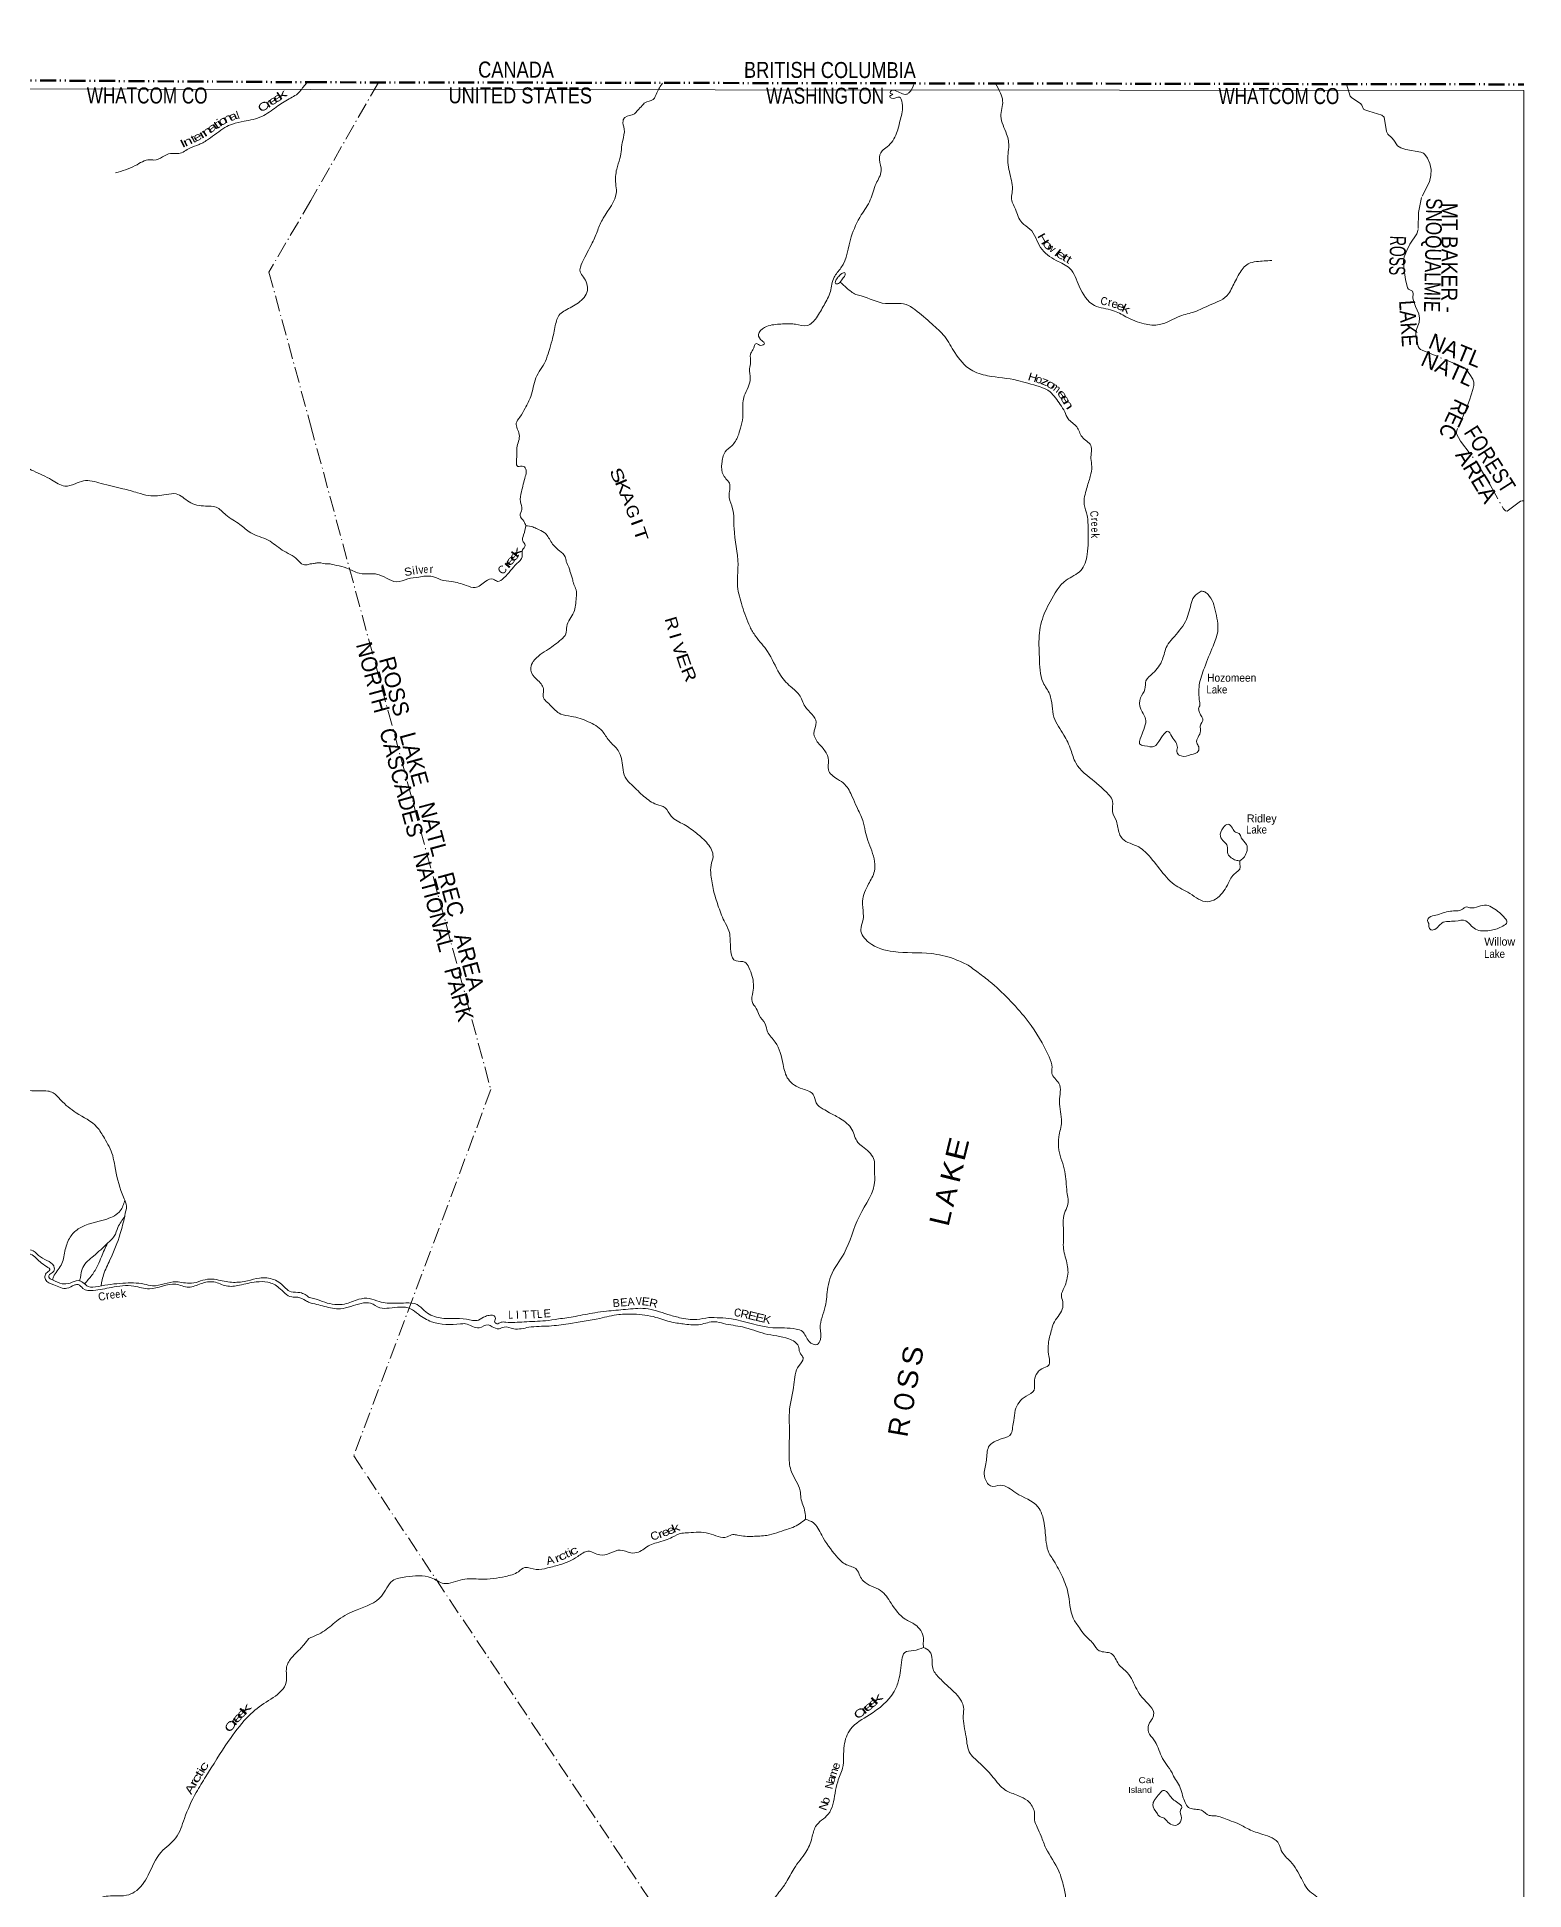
# Model space of a CAD drawing. Header units: feet. Extents: x -244583 to 4, y 367440 to 553773.
# Drawn here: x -37165 to 0, y 506627 to 552939 of the extents above; entities that cross this region are included whole.
import ezdxf
from ezdxf.enums import TextEntityAlignment as Align

# ---------------------------------------------------------------- set-up
doc = ezdxf.new("R2010")
doc.units = ezdxf.units.FT
doc.header["$LTSCALE"] = 80
doc.linetypes.add('DASH_DOUBLE_DOT', pattern=[9.2, 5, -1.2, 0.3, -1.2, 0.3, -1.2])
doc.linetypes.add('DOT_DASHED', pattern=[7.7, 5, -1.2, 0.3, -1.2])
for name, color, linetype, lineweight in [('10', 7, 'DASH_DOUBLE_DOT', 70), ('39', 7, 'Continuous', 13), ('4', 7, 'Continuous', 13), ('42', 7, 'Continuous', 13), ('44', 7, 'DOT_DASHED', 13)]:
    doc.layers.add(name, color=color, linetype=linetype, lineweight=lineweight)
doc.layers.add('12', color=7, linetype='Continuous')
doc.layers.add('41', color=7, linetype='Continuous')

msp = doc.modelspace()

# ---------------------------------------------------------------- linework, layer by layer
at = {"layer": '10'}
for p, q in [((-60639.5, 552007.95), (-30322.74, 551809.12)), ((-30322.74, 551809.12), (-1.6, 551755.79))]:
    msp.add_line(p, q, dxfattribs=at)
at = {"layer": '39'}
for points in [[(-35201, 549544.92), (-34708.94, 549724.52), (-34344.48, 549871.35), (-34247.18, 549865.55), (-34026.45, 549945.15), (-33828.04, 550030.77), (-33625.35, 550027.3), (-33343.97, 550165.79), (-33115.16, 550253.52), (-32878.36, 550387.83), (-32467.64, 550676.53), (-32283.42, 550764.13), (-31991.73, 550833.81), (-31546.14, 550956.58), (-31185.95, 551188.44), (-30866.23, 551395.89), (-30593.07, 551578.9), (-30506.22, 551698.62), (-30435.48, 551775.76), (-30409.33, 551809.12)], [(-21531.52, 551787.89), (-21674.8, 551546.65), (-21765.36, 551380.51), (-21971.68, 551299.02), (-22040.29, 551226), (-22151.28, 551108.36), (-22229.97, 551023.18), (-22472.71, 550931.48), (-22519, 550846.38), (-22487.9, 550640.11), (-22527.41, 550354.74), (-22594.72, 549907.45), (-22676.82, 549636.13), (-22699.87, 549275.95), (-22684.97, 549071.66), (-23014.84, 548409.21), (-23151.54, 548113.46), (-23286.14, 547795.47), (-23539.64, 547305.18), (-23587.42, 547068.35), (-23505.95, 546939.09), (-23407.55, 546601.5), (-23633.35, 546297.42), (-23964.86, 546106.34), (-24096.18, 546010.9), (-24210.64, 545727.35), (-24292.39, 545356.9), (-24372.46, 545083.56), (-24456.68, 544840.56), (-24696.24, 544419.1), (-24824.25, 543953.44), (-24963, 543665.78), (-25097.93, 543440.85), (-25188.53, 543284.82), (-25110.59, 543007.87), (-25170.19, 542673.89), (-25169.52, 542481.7), (-25144.26, 542208.64), (-25008.56, 542209.01), (-24941.37, 542110.06), (-24963.1, 541952.2), (-25056.98, 541573.62), (-25082.44, 541324.71), (-25047.34, 541134.63), (-25091.37, 540980.76), (-24997.69, 540835.35), (-24948.7, 540728.25)], [(-15240.23, 551781), (-15373.54, 551545.53), (-15436.2, 551508.94), (-15569.97, 551534.88), (-15829.38, 551576.66), (-15835.3, 551532.14), (-15778.5, 551508.02), (-15851.25, 551459.26), (-15806.51, 551408.81), (-15610.15, 551439.69), (-15538.72, 551284.1), (-15585.93, 550883.39), (-15681.93, 550533.13), (-15915.71, 550196.66), (-16042.96, 550095.16), (-16111.09, 549882.55), (-16065.51, 549591.34), (-16192.03, 549279.44), (-16338.45, 548868.35), (-16561.96, 548491.45), (-16813.24, 547944.52), (-17071.81, 547166.94), (-17243.17, 546933.82), (-17335.1, 546579.53), (-17493.93, 546241.23), (-17685.24, 545923.09), (-17915.46, 545726.22), (-18205.22, 545759.83), (-18345.03, 545773.61), (-18456.43, 545773.31), (-18608.3, 545762.78), (-18980.7, 545678.82), (-19132.01, 545506.45), (-19042.32, 545344.84), (-18983.36, 545280.26), (-19070.29, 545233.49), (-19185.91, 545281.73), (-19272.45, 545123.7), (-19332.83, 545012.26), (-19328.07, 544809.96), (-19357.9, 544652.08), (-19336.77, 544401.27), (-19487.18, 543969.94), (-19526.49, 543625.9), (-19527.84, 543433.7), (-19583.61, 543162.45), (-19645.72, 542966.04), (-19800.83, 542722.85), (-19964.35, 542568.65), (-20048.41, 542279.11), (-20010.93, 541985.86), (-19850.12, 541755.66), (-19859.64, 541583.67), (-19863.15, 541427.88), (-19781.17, 541150.94), (-19742.99, 540657.4), (-19644.63, 539751.31), (-19654.89, 539209.09), (-19537.72, 538717.79), (-19343.49, 538198.37), (-19204.93, 537962.04), (-18903.83, 537580.49), (-18608.22, 537031.01), (-18331.62, 536706.03), (-18116.21, 536502.28), (-17967.31, 536203.27), (-17692.52, 535815.57), (-17746.18, 535522.07), (-17662.45, 535326.06), (-17475.33, 535102), (-17383.32, 534855.43), (-17386.57, 534624.79), (-17158.9, 534392.75), (-16976.15, 534259.71), (-16788.72, 533950.69), (-16678.47, 533698.1), (-16525.36, 533354.58), (-16463.67, 533089.72), (-16398.04, 532857.24), (-16230.11, 532329.66), (-16235.35, 532088.9), (-16382.1, 531770.87), (-16530.49, 531341.57), (-16513.18, 531026.01), (-16522.68, 530845.92), (-16574.6, 530633.35), (-16372.95, 530310.2), (-15756.4, 530079.22), (-14816.41, 530029.16), (-14269.11, 529907.24), (-13893.82, 529742.36)], [(-13207.93, 551776.66), (-13084.73, 551539.6), (-13029.37, 551347.55), (-13072.58, 550959), (-12929.24, 550514.3), (-12877.44, 550178.6), (-12901.01, 549968.13), (-12848.8, 549519.14), (-12788.54, 549082.31), (-12812.29, 548922.42), (-12712.04, 548635.41), (-12548.83, 548300.02), (-12347.75, 548140.74), (-12080.8, 547676.14), (-11688.76, 547355.53), (-11349.8, 547154.14), (-11117.35, 546709.68), (-10732.86, 546231.25), (-10280.74, 546105.02), (-9948.02, 545950.14), (-9493.69, 545771.31), (-9108.79, 545752.13), (-8597.07, 545961.9), (-8236.92, 546072.12), (-7842.56, 546245.16), (-7381.7, 546517.5), (-7295.16, 546675.54), (-7116.08, 547017.93), (-6894.17, 547271.43), (-6683.71, 547326.62), (-6303.01, 547351.93)], [(-54017.33, 547670.56), (-53741.85, 547736.15), (-53443.99, 547771.43), (-53180.56, 547794.46), (-52752.72, 547720.77), (-52531.55, 547620.16), (-52314.25, 547450.71), (-52025.71, 547157.94), (-51829.02, 547124.08), (-51661, 547207.58), (-51529.12, 547153.29), (-51431.49, 547013.86), (-51153.95, 547069.33), (-51003.97, 547071.78), (-50594.2, 546929.2), (-49890.17, 546641.68), (-49303.84, 546410.51), (-49015.34, 546135.97), (-48655.77, 545808.99), (-48261.09, 545220.9), (-47941.98, 544861.41), (-47791.96, 544847.66), (-47346.2, 544903.61), (-47068.88, 545046.15), (-46722.38, 545079.54), (-46197.35, 545044.6), (-45858.26, 544800.58), (-45663.1, 544570.31), (-45486.72, 544548.54), (-45245.17, 544407.5), (-44995.58, 544292.81), (-44869.71, 544208.13), (-44938.26, 544064.17), (-44887.34, 543967.13), (-44491.32, 543652.4), (-44175.09, 543631.03), (-44000.31, 543443.23), (-43647.16, 543249.86), (-42988.21, 543156.59), (-42379.96, 543077.35), (-42189.05, 542924.01), (-41836.05, 542791.39), (-41641.34, 542737.28), (-41440.33, 542594.09), (-41111.91, 542562.64), (-40779.22, 542446.16), (-40511.25, 542276.85), (-40199, 542231.17), (-39937.82, 542339.24), (-39676.06, 542222.55), (-39479.26, 542142.13), (-39331.26, 542126.35), (-38856.62, 541979.91), (-38226.15, 541927.05), (-37908.33, 542083.87), (-37618.81, 542208.21), (-37257.75, 542093.84), (-36801.16, 541872.42), (-36472.42, 541715.43), (-36213.12, 541770.85), (-36004.56, 541848.39), (-35562.54, 541782.84), (-35021.05, 541650.76), (-34651.91, 541548.56), (-34372.04, 541478.49), (-33936.34, 541506.07), (-33685.05, 541520.96), (-33366.34, 541321.42), (-32952.61, 541217.32), (-32691.07, 541187.7), (-32445.35, 540996.05), (-32096.13, 540756.11), (-31824.02, 540550.36), (-31387.79, 540363.31), (-31036.53, 540117.29), (-30654.88, 539875.41), (-30516.75, 539754.32), (-30443.76, 539744.41), (-30336, 539775.41)], [(-17088.81, 546812.85), (-17012.22, 546922.31), (-16967.93, 546999.31), (-16976.2, 547047.84), (-17051.07, 547025.38), (-17145.94, 546934.08), (-17202.38, 546855.03), (-17202.09, 546772.08), (-17135.28, 546780.36), (-17088.81, 546812.85)], [(-17088.81, 546812.85), (-16924.22, 546663.59), (-16698.86, 546508.42), (-16567.07, 546470.34), (-15960.78, 546279.79), (-15444.2, 546254.89), (-15220.95, 546126.01), (-14798.41, 545769.07), (-14477.28, 545452.31), (-14226.75, 545054.43), (-13818.12, 544620.57), (-13406.44, 544474), (-12658.63, 544358.69), (-12401.14, 544284.53), (-11843.38, 544067.55), (-11591.13, 543754.65), (-11479.09, 543572.87), (-11395.44, 543399.11), (-11173.95, 543193.35), (-11045.48, 542946.88), (-10828, 542731), (-10824.85, 542407.31), (-10799.84, 542205.06), (-10839.48, 541956.11), (-10931.58, 541650.37), (-10988.94, 541255.71), (-10919.13, 540982.78), (-10893.54, 540614.64), (-10915.73, 540009.67), (-11076.36, 539604.61), (-11438.08, 539364.9), (-11843.31, 538823.63), (-12056.29, 538329.41), (-12109.99, 538046.03), (-12111.91, 537437.06), (-12016.54, 536806.11), (-11853.47, 536511.18), (-11746.15, 535936.9), (-11497.49, 535492.49), (-11326.05, 535120.7), (-11201.36, 534795.32), (-10729.82, 534329.26), (-10483.97, 534109.4), (-10284.53, 533838.85), (-10281.59, 533575.85), (-10185.57, 533339.4), (-10152.62, 533183.71), (-10036.18, 532900.79), (-9628.34, 532695.54), (-9467.9, 532572.57), (-9107.91, 532148.69), (-8739.94, 531759.22), (-8348.23, 531531.67), (-7910.01, 531326.51), (-7705.68, 531393.82), (-7413.21, 531744.61), (-7248.04, 532010.09), (-7088.68, 532196.65), (-7096.98, 532253.27), (-7101.37, 532350.37)], [(-24948.7, 540728.25), (-25002.59, 540499.5), (-25026.34, 540339.6), (-25001.91, 540303.25), (-24965.2, 540230.52), (-25029.62, 540119.08), (-25037.14, 539951.14), (-25170.22, 539778.81), (-25495.07, 539419.84), (-25652.76, 539334.44), (-25760.3, 539388.77), (-25950.51, 539335.65), (-26213.27, 539179.16), (-26436.26, 539231.16), (-26803.21, 539329.3), (-27070.73, 539375.1), (-27283.69, 539457.47), (-27623.91, 539440.36), (-27895.17, 539395.12), (-28180.52, 539325.56), (-28681.48, 539516.4), (-28790.87, 539522.17), (-29115, 539535.45), (-29421.29, 539664.1), (-29682.82, 539734.2), (-29895.13, 539772.83), (-29964.98, 539771.14)], [(-24949.2, 540726.14), (-24772.37, 540694.34), (-24660.79, 540644.06), (-24490.36, 540559.55), (-24321.45, 540331.4), (-24229.88, 540210.26), (-24103.91, 540099.33), (-23961.6, 539947.98), (-23936.89, 539832.73), (-23873.6, 539687.24), (-23844.91, 539592.23), (-23785.5, 539400.2), (-23748.55, 539258.68), (-23691.36, 539123.29), (-23688.64, 538925.03), (-23750.16, 538560.7), (-23925.15, 538208.2), (-23948.8, 538019.99), (-24063.75, 537878.06), (-24382.95, 537640.49), (-24760.63, 537329.93), (-24824.92, 537178.02), (-24728.88, 536937.53), (-24527.57, 536711.48), (-24504.82, 536576), (-24518.69, 536488.97), (-24345.69, 536250.71), (-24075.49, 536016.76), (-23807.93, 535958.81), (-23386.16, 535826.43), (-23041.03, 535596.73), (-22868.02, 535354.43), (-22638.27, 535104.18), (-22523.38, 534685.71), (-22463.8, 534443.1), (-22288.89, 534237.21), (-21996.25, 533958.82), (-21675.52, 533757.38), (-21468.64, 533677.01), (-21313.96, 533462.98), (-20993.21, 533255.47), (-20682.55, 533037.82), (-20404.16, 532777.59), (-20269.35, 532454.26), (-20319.25, 532243.72), (-20320.4, 531992.85), (-20256.27, 531608.63), (-20145.6, 531238.7), (-19988.27, 530846.64), (-19871.95, 530598.11), (-19840.95, 530420.16), (-19693.11, 529846), (-19476.28, 529814.22), (-19372.53, 529685.02), (-19288.69, 529458.66), (-19271.13, 529068.24), (-19292.57, 528829.46), (-19188.69, 528661.82), (-19113.14, 528488.03), (-18968.59, 528276), (-18905.11, 528077.91), (-18713.82, 527819.47), (-18519.45, 527261.61), (-18386.49, 526887.7), (-18033.22, 526647.9), (-17763.35, 526509.04), (-17687.67, 526298.84), (-17514.97, 526145.55), (-17356.66, 526052.92), (-17082.7, 525903.95), (-16798.2, 525635.65), (-16649.21, 525312.35), (-16535.43, 525211.51), (-16256.89, 524908.79), (-16231.35, 524554.82), (-16224.61, 524366.69), (-16610.37, 523469.4), (-16993.98, 522535.7), (-17326.21, 521968.33), (-17398.16, 521690.97), (-17465.35, 521211.3), (-17589.05, 520672.82), (-17586.01, 520383.52), (-17668.63, 520259.89), (-17867.38, 520334.2), (-18034.35, 520584.62), (-18192.55, 520646.91), (-18769.92, 520677.71), (-19805.71, 520899.47), (-20097.47, 520927), (-20377.03, 520938.38)], [(-29964.98, 539771.14), (-30171.18, 539795.59), (-30256.18, 539777.16), (-30342.03, 539773.68)], [(-8066.73, 539090.8), (-8246.49, 538944.65), (-8322.8, 538756.3), (-8461.07, 538329.04), (-8781.65, 537907.37), (-8920.75, 537720.86), (-9037.04, 537378.64), (-9276.87, 537036.08), (-9448.38, 536847.47), (-9471.96, 536639.02), (-9584.63, 536422.24), (-9575.56, 536143.08), (-9453.03, 535856.13), (-9502.89, 535635.47), (-9591.17, 535394.48), (-9606.97, 535277.1), (-9483.24, 535226.86), (-9234.06, 535213.37), (-9127.13, 535335.05), (-8994.09, 535519.51), (-8909.26, 535586.5), (-8797.4, 535455.3), (-8662.75, 535178.5), (-8668.38, 535049.01), (-8570.88, 534970.37), (-8317.81, 535003.43), (-8139.88, 535092.93), (-8128.1, 535200.18), (-8177.07, 535301.21), (-8082.88, 535590.77), (-8089.39, 535716.18), (-8025.21, 535896.41), (-8063.94, 535969.14), (-8119.03, 536082.29), (-8127.44, 536171.28), (-8103.32, 536223.95), (-8105.72, 536331.17), (-8115.26, 536743.86), (-7987.13, 537175.13), (-7770.27, 537715.89), (-7654.08, 538084.41), (-7714.65, 538610.26), (-7749.58, 538751.78), (-7855.63, 538959.87), (-7941.01, 539048.66), (-8020.12, 539082.84), (-8066.73, 539090.8)], [(-7101.37, 532350.37), (-7204.72, 532364.25), (-7314.31, 532426.67), (-7403.76, 532521.52), (-7416.61, 532719.75), (-7491.92, 532824.75), (-7587.59, 532962.06), (-7517.44, 533174.68), (-7396.23, 533266.05), (-7282.46, 533165.2), (-7211.21, 533064.24), (-7117.92, 533030.1), (-7064.89, 532925.04), (-6936.71, 532759.49), (-6933.99, 532559.21), (-7014.52, 532419.39), (-7101.37, 532350.37)], [(-57492.49, 532814.78), (-57406.49, 532468.79), (-57251.98, 532278.9), (-56829.63, 531974.37), (-56563.61, 531772.66), (-56111.18, 531591.73), (-55555.28, 531374.65), (-55121.23, 531248.33), (-54833.67, 531346.35), (-54555.96, 531335), (-54223.85, 531447.32), (-53887.2, 531371.34), (-53507.96, 531279.29), (-53185.68, 531272.12), (-52737.56, 531196.46), (-52240.56, 531025.78), (-51871, 530755.52), (-51500.07, 530748.49), (-51159.21, 530605.71), (-51041.67, 530612.12), (-50829.02, 530679.55), (-50668.95, 530696.21), (-50336.09, 530514.93), (-50208.43, 530523.4), (-50141.47, 530495.24), (-50094.6, 530396.16), (-49808.42, 530235), (-49619.87, 530213.27), (-49447.62, 530223.89), (-49224.06, 529983.58), (-48998.71, 529834.39), (-48605.64, 529886.14), (-48119.75, 530104.19), (-47753.21, 530230.78), (-47534.23, 530196.99), (-47189.08, 529959.06), (-46587.65, 529367.52), (-46295.64, 529307.61), (-46005.85, 529326.67), (-45809.19, 529302.94), (-45622.39, 529169.84), (-45165.91, 528990.94), (-44951.3, 529086.72), (-44778.99, 529075.07), (-44204.86, 528860.07), (-43967.52, 528777.73), (-43797.01, 528674.96), (-43648.92, 528622.74), (-43374.97, 528489.89), (-43134.07, 528605.99), (-43002.6, 528715.71), (-42804.01, 528732.48), (-42597.42, 528787.74), (-42511.93, 528644.23), (-42203.18, 528377.84), (-41922.83, 528119.47), (-41585.98, 527958.46), (-41343.11, 528096.84), (-41151.28, 528384.91), (-40910.1, 528387.63), (-40453.65, 528222.91), (-39973.03, 528116.98), (-39654.22, 527878.97), (-39319.27, 527671.38), (-39004.86, 527571.04), (-38659.92, 527416.12), (-37996.24, 527055.59), (-37652.94, 526748.81), (-37297.88, 526602.02), (-36898.57, 526595.07), (-36762.67, 526550.91), (-36569.66, 526369.23), (-36185.8, 526052.44), (-35668.06, 525693.52), (-35482.93, 525418.68), (-35275.09, 524981.92), (-35221.75, 524724.92), (-35037.57, 524022.85), (-34970.29, 523865.11)], [(-2380.6, 530785.14), (-2405.24, 530880.16), (-2366.94, 530932.87), (-2203.08, 530989.96), (-1838.85, 531092.1), (-1533.18, 531143.51), (-1458.41, 531194.29), (-1348.98, 531176.38), (-933.98, 531242.25), (-769.66, 531167.84), (-475.08, 530913.72), (-426.12, 530812.7), (-525.03, 530717.34), (-812.29, 530615.41), (-1168.81, 530624.56), (-1310.92, 530717.24), (-1455.19, 530850.37), (-1718.47, 530841.56), (-2050.48, 530794.13), (-2133.25, 530715.01), (-2266.61, 530621.58), (-2345.66, 530639.57), (-2368.11, 530686.05), (-2380.6, 530785.14)], [(-13893.82, 529742.36), (-13601.4, 529526.68), (-13296.75, 529288.78), (-12825.26, 528836.88), (-12392.07, 528332.27), (-11866.43, 527451.62), (-11794.59, 527180.72), (-11802.22, 527045.15), (-11625.11, 526788.69), (-11609.36, 526337.58), (-11558.95, 525823.85), (-11624.49, 525449.39), (-11621.3, 525117.61), (-11475.63, 524583.9), (-11421.18, 524072.2), (-11405.8, 523726.29), (-11484.16, 523544), (-11504.7, 523046.25), (-11507.39, 522655.78), (-11414.83, 522251.41), (-11393.21, 522062.29)], [(-34970.29, 523865.11), (-35085.16, 523603.58), (-35419.07, 523396.09), (-36137.96, 523147), (-36334.06, 522945.98), (-36458.94, 522633.81), (-36545.21, 522283.27), (-36734.99, 521989.13), (-36769.25, 521908.04), (-36769.22, 521870.25)], [(-34970.29, 523865.11), (-34933.31, 523666.79), (-34971.37, 523486.47), (-34971.3, 523458.12)], [(-34971.3, 523458.12), (-35085.75, 523030.56), (-35343.53, 522373.79), (-35502.72, 522002.79), (-35546.89, 521836.63), (-35568.91, 521720.1)], [(-34971.3, 523459.02), (-35142.89, 523186.31), (-35235.58, 522969.39), (-35326.51, 522859.79), (-35405.38, 522788.69)], [(-46913.95, 518872.07), (-46791.85, 518673.99), (-46465.03, 518474.47), (-46203.38, 518400.31), (-46034.96, 518321.83), (-45761.07, 518217.32), (-45518.29, 518388.1), (-45259.26, 518550.83), (-44779.43, 518760.76), (-44499.9, 518828.39), (-44207.93, 518786.7), (-44003.28, 518807.54), (-43612.51, 518968.62), (-43423.99, 518959.04), (-43142.39, 519008.44), (-42806.39, 519191.64), (-42582.03, 519437.29), (-42388.38, 519804.33), (-42315.75, 519936.15), (-42163.87, 519989.23), (-41525.73, 520110.53), (-41319.34, 520250.83), (-41173.97, 520471.95), (-41101.16, 520534.93), (-40910.74, 520575.97), (-40357.49, 520603.88), (-40100.02, 520578.3), (-39921.62, 520562.62), (-39865.07, 520643.77), (-39806.83, 520854.52), (-39667.42, 521033.1), (-39554.28, 521175.16), (-39317.28, 521228.49), (-39199.87, 521287.54), (-39149.38, 521360.58), (-39050.61, 521575.49), (-38874.71, 521748.1), (-38836.53, 521879.83), (-38752.24, 522214.16), (-38695.64, 522275.07), (-38604.4, 522259.13), (-38486.34, 522061.04), (-38232.61, 521909.91), (-37869.59, 521819.84), (-37606.32, 521907.66), (-37426.33, 522064.08), (-37392.28, 522226.17), (-37400.98, 522465.07), (-37356.52, 522513.79), (-37224.61, 522449.37), (-36926.06, 522207.26), (-36842.76, 522126.5), (-36887.24, 522083.86), (-36961.99, 521988.48), (-36955.66, 521885.23), (-36746.56, 521752.19), (-36420.02, 521664.04), (-36223.63, 521747.62), (-36138.53, 521757.99), (-36020.73, 521661.14), (-35759.14, 521609.25), (-35305.33, 521687.49), (-34746.01, 521719.47), (-34356.68, 521649.72), (-33700.28, 521765), (-33375.81, 521693.04), (-33063.91, 521783.02), (-32743.77, 521822.41), (-32437.47, 521724.08), (-32103.09, 521741.24), (-31689.83, 521823.42), (-31395.92, 521816.16), (-31117.9, 521679.28), (-30799.11, 521447.34), (-30647.08, 521439.68), (-30452.3, 521359.25), (-30361.3, 521307.88)], [(-46911.76, 518868.51), (-46601.28, 518656.31), (-46345.57, 518525.44), (-46098.14, 518461.36), (-45785.59, 518296.22), (-45672.2, 518337.04), (-45289.88, 518635.79), (-44716.86, 518862.18), (-44469.7, 518907.44), (-44147.3, 518855.72), (-43744.36, 519010.76), (-43527.58, 519047.83), (-43280.33, 519056.64), (-42954.35, 519191.22), (-42721.87, 519430.81), (-42435.29, 519919.61), (-42328.17, 520039.38), (-42158.05, 520092.51), (-41639.41, 520181.07), (-41449.13, 520280.83), (-41230.92, 520552.78), (-41077.11, 520642.31), (-40530.06, 520720.83), (-40193.52, 520685.35), (-39992.74, 520635.3), (-39938.1, 520665.83), (-39902.01, 520823.87), (-39788.99, 521014.53), (-39590.98, 521260.1), (-39475.52, 521288.77), (-39264.87, 521346.07), (-39234.58, 521390.71), (-39109.57, 521650.24), (-38990.29, 521770.04), (-38905.4, 521863.43), (-38837.21, 522151.15), (-38750.59, 522361.97), (-38625, 522390.68), (-38486.87, 522271.62), (-38385.17, 522128.15), (-38157.83, 521993.14), (-37825.21, 521905), (-37568.12, 522031.28), (-37483.41, 522197.56), (-37504.49, 522521.46), (-37431.75, 522608.74), (-37263.5, 522599.1), (-37078.68, 522447.77), (-36733.43, 522175.41), (-36759.53, 522074.1), (-36852.6, 522011.06), (-36868.64, 521940.15), (-36779.3, 521875.61), (-36539.89, 521779.11), (-36341.3, 521795.88), (-36136.75, 521857.21), (-36017.05, 521808.96), (-35891.14, 521710.11), (-35631.71, 521712.88), (-35017.78, 521791.58), (-34490.75, 521768.8), (-34281.89, 521728.9), (-33684.23, 521827.81), (-33501.75, 521804.04), (-33305.12, 521792.45), (-32851.38, 521897.02), (-32626.33, 521869.32), (-32257.31, 521813.69), (-31902.72, 521853.18), (-31604.94, 521920.85), (-31244.07, 521881.39), (-31085.76, 521794.78), (-30815.65, 521576.88), (-30592.65, 521557.27), (-30464.83, 521507.02), (-30361.91, 521434.25)], [(-35405.38, 522788.69), (-35751.17, 522471.83), (-36018, 522187.59), (-36070.23, 522001.16), (-36086.2, 521905.95), (-36098.76, 521850.09)], [(-35405.38, 522788.69), (-35556.55, 522454.17), (-35645.2, 522243.33), (-35796.58, 521989.8), (-35978.77, 521778.18)], [(-11391.91, 522067.37), (-11489.82, 521684.73), (-11562.05, 521486.27), (-11527.06, 521328.57), (-11540.59, 521142.4), (-11758.09, 520783.72), (-11816.19, 520599.46), (-11885.98, 520283.66), (-11880.98, 520010.56), (-11884.07, 519737.43), (-12049.86, 519652.01), (-12237.07, 519317.68), (-12242.46, 519121.43), (-12442.45, 518969.15), (-12716.68, 518616.38), (-12748.19, 518359.36), (-12780.01, 518189.34), (-12813.89, 518031.44), (-13040.31, 517907.42), (-13379.86, 517698.11), (-13435.42, 517368.2), (-13488.91, 517024.12), (-13425.4, 516815.91), (-13329.88, 516725.13), (-13084.85, 516739.96), (-12701.38, 516550.82), (-12149.24, 516206.37), (-11991.82, 515788.01), (-11939.54, 515314.74), (-11865.64, 515033.73), (-11780.1, 514900.44), (-11561.99, 514502.47), (-11396.4, 514063.91), (-11264.51, 513416.87), (-11111.77, 513180.57), (-10981.52, 513002.89), (-10768.08, 512782.95), (-10613.52, 512605.34), (-10313.51, 512535.34), (-10130.29, 512268.79), (-9914.85, 512058.97), (-9784.53, 511859.03), (-9544.05, 511436.85), (-9256.91, 510994.57), (-9287.02, 510915.59), (-9377.62, 510759.56), (-9381.02, 510573.42), (-9248.69, 510379.56), (-9058.89, 509969.39), (-8936.64, 509763.36), (-8796.15, 509551.31), (-8761.43, 509470.48), (-8655.56, 509314.99), (-8514.47, 508933), (-8353.55, 508672.46), (-8061.69, 508616.6), (-7864.77, 508489.68), (-7739.16, 508479.9), (-7368.11, 508367.62), (-7153.13, 508289.3), (-6879.19, 508144.38), (-6528.33, 508015.85), (-6124.41, 507772.15), (-6065.12, 507614.5), (-5835.27, 507333.91), (-5560.35, 506909.81), (-5305.91, 506550.38), (-5157.58, 506415.23), (-5173.2, 506247.27), (-5130.18, 506109.82), (-4972.17, 506102.15), (-4794.03, 506130.96), (-4696.55, 506058.39), (-4560.52, 505965.7), (-4495.54, 505917.32), (-4552.02, 505850.4), (-4509.15, 505755.43), (-4409.46, 505628.25), (-4285.65, 505555.75)], [(-30363.42, 521309.08), (-29980.76, 521211.75), (-29581.54, 521154.17), (-29061.46, 521287.08), (-28826.51, 521289.74), (-28595.22, 521179.1), (-28360.23, 521169.62), (-27833.56, 521154.86), (-27634.58, 521015.81), (-27301.75, 520828.56), (-26582.51, 520773.86), (-26456.95, 520778.25), (-26114.29, 520676), (-25889.72, 520751.46), (-25786.25, 520703.19), (-25617.97, 520655.09), (-25490.51, 520695.9), (-25249.32, 520652.04), (-24874.74, 520689.48), (-24362.41, 520721.21), (-23884.6, 520779.16), (-23095.13, 520912.8), (-22625.55, 521007.14), (-22250.87, 521018.27), (-21699.67, 520938.84), (-21296.18, 520818.55), (-20969.9, 520768.85), (-20585.04, 520761.8), (-20230.82, 520829.53), (-20003.8, 520783.61), (-19531.57, 520697.9), (-18969.92, 520529.48), (-18373.97, 520397.57), (-18134.34, 520218.16), (-18101.4, 520066.52), (-18054.57, 519995.84), (-18013.77, 519913), (-18118.48, 519734.68), (-18248.48, 519260.92), (-18361.52, 518568.71), (-18360.32, 518226.8), (-18361.26, 517913.22), (-18367.75, 517453.95), (-18307.7, 517075.79), (-18091.35, 516602.97), (-18072.5, 516424.99), (-17972.04, 516079.3), (-17955.18, 515891.2)], [(-20377.03, 520938.38), (-20674.59, 520884.97), (-21106.17, 520930.33), (-21402.18, 521012.48), (-21959.69, 521158.65), (-22455.86, 521137.08), (-22933.72, 521093.29), (-23223.23, 521054.07), (-23713.08, 520963.72), (-24132.12, 520897.85), (-24456.04, 520854.48), (-24990.67, 520824.71), (-25450.42, 520817.39), (-25567.89, 520815.05), (-25675.12, 520780.37), (-25727.95, 520828.78), (-25711.93, 520881.43), (-25736.57, 520976.45), (-25831.82, 520990.35), (-25959.33, 520963.7), (-26133.19, 520870.17), (-26431.01, 520891.61), (-26773.38, 520908.89), (-27133.99, 520932.19), (-27489.06, 521107.24), (-27665.81, 521258.5), (-27943.43, 521298.21), (-28413.33, 521294.91), (-28613.98, 521330.78), (-28861.37, 521411.03), (-29120.56, 521390.1), (-29482.7, 521269.75), (-29725.72, 521261), (-29970.99, 521314.96), (-30218.4, 521401.28), (-30361.91, 521434.25)], [(-17955.18, 515891.2), (-18274.5, 515688.02), (-18424.21, 515639.06), (-18923.99, 515490.02), (-19274.3, 515464.79), (-19653.16, 515492.09), (-19770.7, 515509.98), (-19916.34, 515452.93), (-20374.4, 515538.69), (-20882.85, 515555.52), (-21048.89, 515540.9), (-21293.62, 515441.11), (-21461.48, 515367.82), (-21682.04, 515306.53), (-21847.92, 515245.38), (-22134.93, 515070.62), (-22321.2, 515051.9), (-22586.79, 515121.99), (-22847.79, 515040.36), (-23096.78, 514999.22), (-23394.85, 515093.5), (-23651.62, 514961.3), (-24076.28, 514761.89), (-24408.15, 514673.99), (-24693.61, 514636.8), (-24971.26, 514682.58), (-25134.97, 514580.98), (-25452.56, 514462.78), (-26072.11, 514394.33), (-26529.85, 514387.02), (-26997.39, 514288.65), (-27313.85, 514429.41), (-27947.9, 514449.94), (-28277.72, 514353.96), (-28553.87, 513970.84), (-29164.38, 513631.33), (-29635.43, 513379.18), (-29982.85, 513103.09), (-30372.55, 512914.75)], [(-17955.18, 515891.2), (-17768.55, 515808.76), (-17552.76, 515495.76), (-17186.34, 514970.74), (-16936.45, 514754.95), (-16678.81, 514638.31), (-16597.24, 514480.72), (-16513.75, 514351.47), (-16079.45, 514107.85), (-15819.09, 513794.97), (-15467.3, 513397.37), (-15215.65, 513256.44), (-15011.93, 512921.15), (-15013.39, 512759.3), (-15009.09, 512686.48)], [(-36448.62, 505563.67), (-36125.19, 505958.56), (-35637.88, 506417.56), (-35226.59, 506479.48), (-34926.66, 506494.52), (-34726.21, 506576.09), (-34390.8, 506994.16), (-34061.89, 507572.17), (-33695.93, 507929.59), (-33482.3, 508412.1), (-33185.99, 509062.91), (-32947.82, 509458.43), (-32386.57, 510336.78), (-31921.89, 510927.33), (-31499.18, 511286.93), (-31054.09, 511608.13), (-30937.06, 511817.02), (-30927.87, 512191.63), (-30788.66, 512447.16), (-30600.65, 512640.05), (-30493.51, 512753.75), (-30372.55, 512914.75)], [(-20087.52, 505542.25), (-19742.53, 505691.86), (-19343.98, 505828.49), (-19059.35, 506104.41), (-18899.84, 506246.46), (-18647.65, 506532.4), (-18437.99, 506816.21), (-18242.74, 507164.72), (-17948.43, 507570.14), (-17797.76, 507926.61), (-17703.57, 508214.15), (-17392.71, 508518.46), (-17218.32, 509042.92), (-17152.49, 509332.41), (-17032.14, 509670.59), (-16991.58, 510235.15), (-16828.95, 510646.29), (-16360.29, 511003.63), (-15744.54, 511583.91), (-15630.07, 511865.43), (-15548.82, 512379.53), (-15478.56, 512559.77), (-15257.96, 512610.95), (-15009.09, 512686.48)], [(-15009.21, 512688.56), (-14854.81, 512587.77), (-14793.33, 512383.6), (-14768.19, 512144.94), (-14597.24, 511910.72), (-14381.81, 511702.92), (-14056.47, 511341.67), (-14007.36, 511198.16), (-14014.71, 510981.67), (-13943.99, 510449.78), (-13839.25, 510037.35), (-13715.22, 509900.11), (-13475.41, 509672.15), (-13198.86, 509359.32), (-13050.41, 509189.78), (-12885.97, 509083), (-12575.63, 508956.38), (-12364.5, 508817.36), (-12231.84, 508530.44), (-12233.33, 508376.68), (-12165.85, 508194.78), (-12067.85, 507970.48), (-11947.3, 507669.36), (-11625.28, 507099.71), (-11502.36, 506699.47), (-11467.37, 506539.74), (-11442.46, 506367.84), (-11257.14, 506081.06), (-11151.11, 505877.01), (-11106.16, 505765.87), (-11006.49, 505644.75), (-10891.88, 505534.92)], [(-9161.21, 508528.65), (-9273.43, 508763.03), (-9243.38, 508858.19), (-9140.55, 508992), (-9104.24, 509034.58), (-9043.72, 509103.53), (-8968.79, 509107.78), (-8863.08, 508998.82), (-8653.79, 508807.19), (-8548.09, 508698.23), (-8582.26, 508623.28), (-8563.34, 508425.07), (-8647.84, 508262.99), (-8793.63, 508250.46), (-8927.69, 508357.32), (-8994.75, 508419.85), (-9132.71, 508486.24), (-9161.21, 508528.65)]]:
    msp.add_spline(points, degree=3, dxfattribs=at)
at = {"layer": '4'}
msp.add_lwpolyline([(-242556.67, 552939.06), (-212238.1, 552626.27), (-181919.12, 552355.18), (-151599.78, 552125.8), (-121280.17, 551938.12), (-90960.33, 551792.15), (-60640.31, 551687.89), (-30320.19, 551625.32), (0, 551604.47), (0, 367439.54), (-30573.52, 367460.57), (-61146.96, 367523.64), (-91720.3, 367628.79), (-122293.46, 367775.97), (-152866.39, 367965.22), (-183439.04, 368196.52), (-214011.33, 368469.88), (-244583.22, 368785.28)], close=True, dxfattribs=at)
msp.add_lwpolyline([(-242556.67, 552939.06), (-212238.1, 552626.27), (-181919.12, 552355.18), (-151599.78, 552125.8), (-121280.17, 551938.12), (-90960.33, 551792.15), (-60640.31, 551687.89), (-30320.19, 551625.32), (0, 551604.47), (0, 367439.54), (-30573.52, 367460.57), (-61146.96, 367523.64), (-91720.3, 367628.79), (-122293.46, 367775.97), (-152866.39, 367965.22), (-183439.04, 368196.52), (-214011.33, 368469.88), (-244583.22, 368785.28)], close=True, dxfattribs=at)
at = {"layer": '44'}
msp.add_line((-28632.22, 551806.15), (-30324, 548857.03), dxfattribs=at)
for points in [[(-4432.87, 551762.87), (-4344.45, 551458.89), (-4303.66, 551419.06), (-4083.98, 551274.21), (-4054.16, 551234.35), (-4010.94, 551137.26), (-3974.54, 551117.35), (-3878.83, 551085.53), (-3549.35, 550987.31), (-3491.74, 550934.83), (-3435.75, 550578.8), (-3405.18, 550515.3), (-3302.93, 550421.07), (-3247.69, 550360.84), (-3159.83, 550216.48), (-3080.09, 550167.62), (-2949.96, 550126), (-2579.11, 550062.88), (-2512.12, 550036.96), (-2474.09, 550003.56), (-2410.29, 549909.67), (-2351.13, 549775.18), (-2322.44, 549630.39), (-2325.92, 549477.95), (-2363.79, 549317.43), (-2559.64, 548930.64), (-2632.26, 548556.5), (-2647.78, 548127.31), (-2680.92, 548016.66), (-2850.22, 547758.98), (-2929.97, 547604.41), (-2994.95, 547444.59), (-3013.45, 547348.34), (-3003.9, 547177.31), (-2959.25, 546875.96), (-2906.75, 546670.16), (-2886.13, 546639.32), (-2799.6, 546600.1), (-2785.48, 546587.78), (-2771.62, 546532.13), (-2775.57, 546425.02), (-2767.53, 546382.19), (-2709.34, 546202.83), (-2625.92, 546017.51), (-2609.26, 545915.54), (-2615.87, 545802.06), (-2692.16, 545609.02), (-2705.71, 545552.62), (-2701.87, 545450.4), (-2668.46, 545309.26), (-2640.41, 545208.01), (-2617.49, 545162.89), (-2587.56, 545132.16), (-2545.74, 545111.34), (-1691.15, 544765.41), (-1478.51, 544661.29), (-1433.92, 544622.19), (-1349.04, 544506.89), (-1276.63, 544389.49), (-1254.8, 544309.32), (-1255.05, 544233.85), (-1274.15, 544133.72), (-1360.71, 543862.09), (-1456.43, 543606.87), (-1669.15, 543133.99), (-1687.43, 543069.16), (-1683.95, 543021.53), (-1683.95, 543021.53), (-1583.53, 542842.2), (-1179.67, 542307.91), (-847.36, 541746.67), (-511.67, 541145.69), (-459.62, 541098.34), (-419.62, 541091.69), (-348.24, 541135.67), (-83.61, 541337.63), (-46.78, 541350.39), (0.31, 541351.06)], [(-30324, 548857.04), (-31367.6, 547064.78), (-30331.71, 543248.5)], [(-30331.71, 543248.51), (-25819.8, 526629.57), (-29251.01, 517475.74), (-21287.68, 505544.19)]]:
    msp.add_lwpolyline(points, dxfattribs=at)

# ---------------------------------------------------------------- texts
at = {"layer": '10'}
for s, rotation, width, p in [('CANADA', 359.899, 0.85, (-26139.68, 551926.86)), ('BRITISH COLUMBIA', 359.899, 0.85, (-19494.96, 551919.28)), ('UNITED STATES', 359.932, 0.85, (-26880.82, 551283.5)), ('WASHINGTON', 359.959, 0.8, (-18941.57, 551274.33))]:
    msp.add_text(s, height=400, rotation=rotation, dxfattribs=dict(at, width=width)).set_placement(p)
at = {"layer": '12', "width": 0.8}
for rotation, p in [(359.907, (-35923.22, 551282.36)), (359.982, (-7634.15, 551265.13))]:
    msp.add_text('WHATCOM CO', height=400, rotation=rotation, dxfattribs=at).set_placement(p)
at = {"layer": '41'}
for s, height, rotation, width, p in [('k', 200, 32.982, 1.8, (-30993.62, 551417.1)), ('C', 200, 33.277, 1.4, (-31454.55, 551120.25)), ('r', 200, 33.277, 1.75, (-31323.82, 551201.02)), ('e', 200, 32.973, 1.6, (-31216.06, 551273.53)), ('e', 200, 32.982, 1.6, (-31105.07, 551343.38)), ('n', 200, 34.038, 1.7, (-32866.14, 550504.12)), ('a', 200, 36.37, 1.8, (-32737.7, 550596.08)), ('t', 200, 34.37, 1.55, (-32627.13, 550662.21)), ('i', 200, 34.55, 1.45, (-32555.66, 550713.63)), ('o', 200, 32.55, 1.55, (-32475.96, 550765.23)), ('n', 200, 29.01, 1.55, (-32360.02, 550825.6)), ('a', 200, 21.763, 1.35, (-32231.81, 550868.97)), ('I', 200, 25.804, 1.6, (-33482.66, 550189.04)), ('n', 200, 26.252, 1.5, (-33357.28, 550243.14)), ('t', 200, 26.701, 1.3, (-33218.03, 550306.05)), ('e', 200, 27.816, 1.4, (-33113.37, 550360.44)), ('r', 200, 31.306, 1.7, (-32985.34, 550430.1)), ('H', 200, 300.056, 1.5, (-12100.75, 547844.89)), ('o', 200, 310.908, 1.85, (-11971.67, 547677.75)), ('l', 200, 320.641, 1.6, (-11716.22, 547470.19)), ('e', 200, 323.384, 1.7, (-11625.06, 547416.3)), ('t', 200, 328.966, 1.45, (-11512.5, 547350.77)), ('t', 200, 329.668, 1.4, (-11418.9, 547294.44)), ('C', 200, 351.839, 0.9, (-10508.7, 546240.37)), ('r', 200, 350.687, 1.05, (-10364.56, 546212.05)), ('e', 200, 343.39, 1.1, (-10250.98, 546175.22)), ('e', 200, 338.955, 1.25, (-10114.11, 546120.48)), ('k', 200, 335.121, 1.5, (-9986.19, 546056.02)), ('H', 200, 343.126, 1.2, (-12302.59, 544338.23)), ('o', 200, 343.126, 1.1, (-12145.11, 544290.46)), ('z', 200, 339.84, 1.5, (-12006.44, 544242.06)), ('o', 200, 329.471, 1.5, (-11867.02, 544171.65)), ('e', 200, 307.018, 1.7, (-11611.12, 543942.96)), ('e', 200, 303.018, 1.6, (-11542.68, 543831.11)), ('n', 200, 302.37, 1.65, (-11468.27, 543706.66)), ('S', 300, 294.03, 1.4, (-22790.3, 541926.43)), ('K', 300, 292.823, 1.35, (-22660.71, 541650.3)), ('A', 300, 292.823, 1.25, (-22539.16, 541360.93)), ('G', 300, 290.528, 1.05, (-22416.91, 541027.94)), ('C', 200, 275.051, 0.8, (-10839.13, 541012.52)), ('I', 300, 290.528, 1.45, (-22308.89, 540761.21)), ('T', 300, 288.428, 1.4, (-22214.01, 540467.78)), ('e', 200, 272.9, 0.8, (-10820.68, 540761.51)), ('e', 200, 270.785, 0.75, (-10816.27, 540616.96)), ('k', 200, 268.282, 0.9, (-10816.8, 540476.45)), ('e', 200, 50.398, 1.8, (-25165.45, 539905.72)), ('k', 200, 54.253, 1.9, (-25095.64, 540006.8)), ('S', 200, 9.889, 1.1, (-27873.97, 539480.02)), ('v', 200, 7.092, 0.95, (-27556.87, 539529.32)), ('e', 200, 2.624, 0.75, (-27442.88, 539539.35)), ('r', 200, 47.791, 2.15, (-25329.47, 539705.2)), ('e', 200, 50.295, 1.8, (-25258.22, 539797.67)), ('R', 300, 286.549, 1.15, (-21437.89, 538239.85)), ('I', 300, 286.549, 1.3, (-21352.53, 537931.27)), ('V', 300, 288.53, 1.15, (-21259.04, 537596.39)), ('E', 300, 288.53, 1.35, (-21142.31, 537308.41)), ('R', 300, 293.124, 1.3, (-21003.73, 536957.43)), ('E', 500, 76.126, 1.25, (-13925.11, 525088.04)), ('K', 500, 76.126, 1.15, (-14054.8, 524520.37)), ('A', 500, 76.632, 1.05, (-14207.54, 523909.19)), ('L', 500, 76.632, 1.1, (-14340.11, 523386.29)), ('C', 200, 11.404, 0.95, (-35526.71, 521363.86)), ('r', 200, 10.632, 1.1, (-35383.49, 521392.2)), ('e', 200, 7.831, 0.9, (-35269.72, 521409.75)), ('e', 200, 4.71, 0.8, (-35141.17, 521420.8)), ('L', 200, 0.891, 0.8, (-25326.15, 520904.3)), ('L', 200, 4.432, 0.9, (-24594.78, 520923.45)), ('E', 200, 4.432, 1.05, (-24405.99, 520938.76)), ('E', 200, 4.838, 1.05, (-22488.81, 521214.94)), ('A', 200, 6.446, 0.95, (-22310.98, 521232.77)), ('V', 200, 2.993, 0.85, (-22115.84, 521247.83)), ('E', 200, 353.619, 1.1, (-21963.94, 521236.26)), ('R', 200, 347.226, 1.1, (-21775.62, 521198.11)), ('C', 200, 351.652, 0.9, (-19668.48, 520960.19)), ('R', 200, 347.256, 1.1, (-19494.82, 520923.59)), ('E', 200, 346.556, 1.25, (-19305.85, 520879.28)), ('E', 200, 346.556, 1.25, (-19119.39, 520835.32)), ('K', 200, 346.556, 1.1, (-18943.62, 520789.57)), ('S', 500, 80.039, 1.1, (-15036.4, 519935.92)), ('S', 500, 80.039, 1.1, (-15150.1, 519355.94)), ('O', 500, 80.039, 0.85, (-15242.69, 518788.58)), ('C', 200, 19.129, 1.1, (-21695.35, 515386.59)), ('r', 200, 20.128, 1.35, (-21549.31, 515432.58)), ('e', 200, 23.238, 1.3, (-21421.46, 515480.77)), ('e', 200, 23.935, 1.3, (-21289.19, 515532.31)), ('k', 200, 23.315, 1.45, (-21162.91, 515585.46)), ('c', 200, 24.435, 1.5, (-23996.39, 514886.85)), ('t', 200, 24.435, 1.2, (-23880.2, 514938.85)), ('i', 200, 25.877, 1.15, (-23803.62, 514976.48)), ('c', 200, 25.877, 1.55, (-23708.14, 515021.62)), ('A', 200, 14.485, 1.1, (-24316.18, 514772.46)), ('r', 200, 19.878, 1.35, (-24127.74, 514827.94)), ('e', 200, 40.404, 1.85, (-16321.21, 511141.95)), ('e', 200, 40.404, 1.85, (-16213.95, 511229.86)), ('k', 200, 42.404, 2.15, (-16107.91, 511328.59)), ('C', 200, 53.793, 1.5, (-32258.26, 510660.16)), ('r', 200, 51.216, 2, (-32161.8, 510778.16)), ('e', 200, 50.216, 1.8, (-32083.42, 510872.45)), ('e', 200, 47.56, 1.95, (-31983.39, 510978.61)), ('k', 200, 47.564, 2.15, (-31883.03, 511078.5)), ('C', 200, 34.099, 1.45, (-16552.06, 510960.84)), ('r', 200, 37.72, 1.95, (-16421.17, 511057.75)), ('c', 200, 58.5, 1.7, (-33099.82, 509369.18)), ('t', 200, 59.521, 1.4, (-33029.91, 509485.86)), ('i', 200, 60.521, 1.3, (-32978.13, 509562.66)), ('c', 200, 57.77, 1.75, (-32919.32, 509661.41)), ('a', 200, 74.039, 1.2, (-17222.49, 509367.76)), ('m', 200, 72.58, 1.05, (-17169.91, 509525.22)), ('e', 200, 70.928, 1.15, (-17109.78, 509694.73)), ('A', 200, 62.018, 1.4, (-33253.62, 509105.47)), ('r', 200, 62.751, 1.55, (-33167.72, 509262.36)), ('N', 200, 71.077, 1.15, (-17409.83, 508699.87)), ('o', 200, 74.381, 1.1, (-17359.92, 508838.95))]:
    msp.add_text(s, height=height, rotation=rotation, dxfattribs=dict(at, width=width)).set_placement(p, align=Align.CENTER)
for s, height, rotation, p in [('l', 200, 19.107, (-32112.85, 550893.06)), ('w', 200, 320.641, (-11871.75, 547598.76)), ('m', 200, 321.747, (-11758.74, 544102.02)), ('r', 200, 272.9, (-10820.94, 540875.64)), ('i', 200, 9.048, (-27740.8, 539502.75)), ('l', 200, 9.048, (-27658.38, 539515.88)), ('r', 200, 1.875, (-27306.24, 539541.7)), ('C', 200, 44.71, (-25467.72, 539555.41)), ('k', 200, 7.71, (-34990.71, 521436.96)), ('I', 200, 1.933, (-25155.12, 520902.03)), ('T', 200, 1.942, (-24947.99, 520907.46)), ('T', 200, 1.942, (-24742.34, 520915.83)), ('B', 200, 4.838, (-22679.84, 521198.41)), ('R', 500, 80.039, (-15372.71, 518162.36)), ('N', 200, 77.339, (-17261.99, 509227.77))]:
    msp.add_text(s, height=height, rotation=rotation, dxfattribs=at).set_placement(p, align=Align.CENTER)
for s, width, p in [('Hozomeen', 0.95, (-7918.24, 536825.69)), ('Lake', 0.9, (-7935.61, 536532.44)), ('Lake', 0.9, (-6945.44, 533030.7)), ('Lake', 0.9, (-995.83, 529924.35))]:
    msp.add_text(s, height=200, dxfattribs=dict(at, width=width)).set_placement(p)
for s, p in [('Ridley', (-6923.74, 533308.75)), ('Willow', (-991.47, 530230.62))]:
    msp.add_text(s, height=200, dxfattribs=at).set_placement(p)
at = {"layer": '42'}
for s, width, p in [('Cat', 1.25, (-9437.71, 509295.8)), ('Island', 1.1, (-9594.03, 509052.53))]:
    msp.add_text(s, height=150, dxfattribs=dict(at, width=width)).set_placement(p, align=Align.CENTER)
at = {"layer": '44'}
for s, rotation, width, p in [('SNOQUALMIE', 268.76, 0.8, (-2437.21, 548919.08)), ('MT BAKER -', 269.76, 0.9, (-2053.58, 548798.32)), ('ROSS', 268.223, 0.65, (-3342.11, 547976.19)), ('LAKE', 273.842, 0.85, (-3122.09, 546347.63)), ('REC', 244.82, 0.9, (-1712.19, 543923.93)), ('FOREST', 302.531, 0.85, (-1515.63, 543056.87)), ('NORTH   CASCADES   NATIONAL   PARK', 285.189, 0.95, (-29197.89, 537754.84))]:
    msp.add_text(s, height=400, rotation=rotation, dxfattribs=dict(at, width=width)).set_placement(p)
for s, rotation, p in [('NATL', 337.736, (-2416.07, 545179.99)), ('NATL', 335.841, (-2607.62, 544749.81)), ('AREA', 301.11, (-1729.7, 542494.06)), ('ROSS   LAKE   NATL   REC   AREA', 285.189, (-28623.01, 537392.17))]:
    msp.add_text(s, height=400, rotation=rotation, dxfattribs=at).set_placement(p)

doc.saveas('drawing.dxf')
